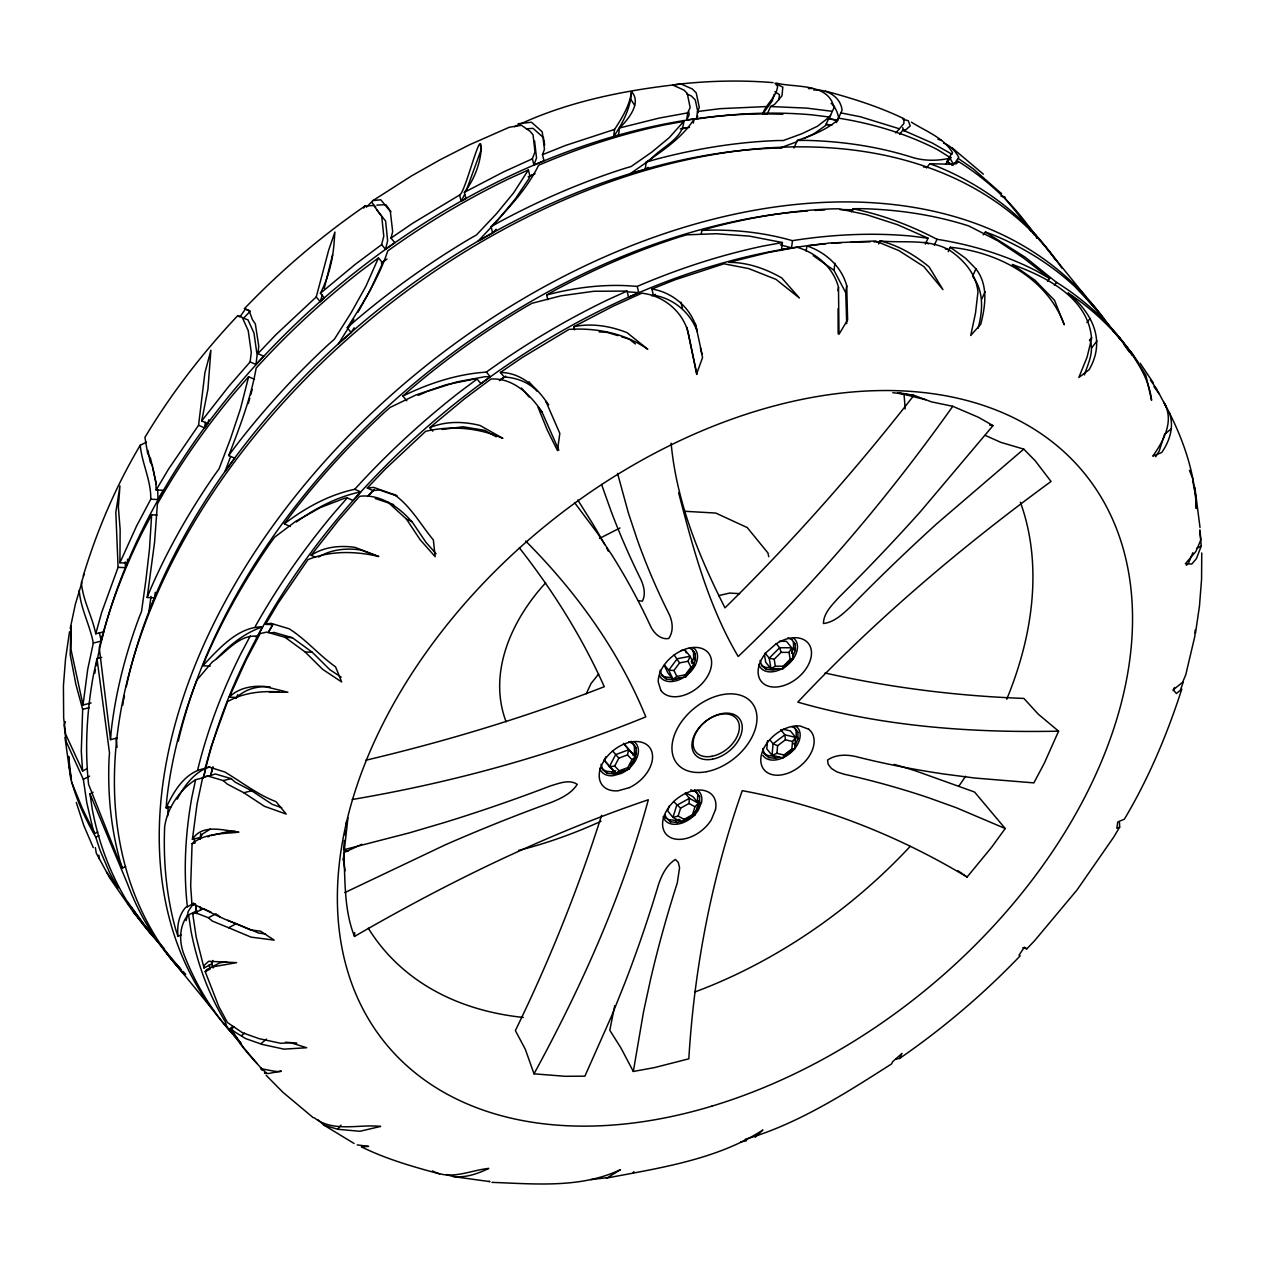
<?xml version="1.0" encoding="UTF-8"?>
<svg xmlns="http://www.w3.org/2000/svg" width="1265" height="1265" viewBox="0 0 1265 1265"><rect width="100%" height="100%" fill="white"/><g stroke="black" fill="none" stroke-linecap="round" stroke-linejoin="round"><path stroke-width="1.5" d="M894.244 764.408A1599.956 1064.498 -39.2 0 1 916.034 771.033L974.54 792.017L1005.232 828.528L991.523 847.36L967.077 877.056C898.055 835.501 821.491 805.299 742.255 790.657C711.91 876.803 694.295 967.646 688.824 1058.821L654.274 1067.644L633.322 1071.471L643.49 1012.032L650.416 980.059A1374.454 914.469 -39.2 0 1 677.281 882.938L679.574 867.664L678.246 862.335L675.415 859.457C666.481 865.07 661.721 875.095 658.448 884.757A1374.454 914.469 -39.2 0 1 625.036 982.526L611.991 1015.083L584.889 1076.167L565.06 1076.294L534.02 1073.827C581.394 986.858 622.538 895.557 648.312 799.765C545.832 834.441 448.031 882.322 354.485 936.448C343.985 909.962 345.298 881.531 343.859 853.701M1201.75 552.963L1201.576 579.164L1199.473 605.982L1195.472 633.306M846.696 323.65L845.763 292.768L846.712 285.7C841.399 266.267 825.492 252.178 806.88 245.9L806.169 251.197M838.157 333.739L838.062 308.707M1169.24 412.469C1174.442 426.432 1169.809 440.758 1161.76 452.475L1152.794 456.159C1163.658 440.789 1174.979 420.344 1163.579 401.985M1089.956 340.238C1094.367 351.876 1087.979 363.956 1084.342 374.93M1123.605 342.894C1107.444 323.793 1089.054 306.51 1067.929 292.99C1091.916 312.518 1106.369 340.364 1089.023 369.823L1078.839 377.492L1087.046 357.252L1091.584 338.704C1088.485 297.765 1046.108 276.75 1012.316 264.464L1035.039 280.277L1054.52 300.327L1064.276 324.82C1047.23 277.889 997.816 251.83 950.252 247.26L948.244 251.656M1195.125 630.191L1194.903 635.995L1185.795 674.656L1182.617 682.262L1173.272 689.82L1176.371 693.52L1180.403 690.216L1183.313 681.803M212.868 960.483L211.998 963.835L203.997 967.978L204.139 965.401L208.693 961.274L236.618 962.665L211.951 966.982L206.495 969.717L205.199 971.631L218.956 1006.893L227.415 1022.515L242.501 1032.746L259.198 1038.692L280.846 1043.325L290.634 1042.692L306.699 1047.736L283.993 1049.144L262.314 1044.431L245.663 1038.612L235.258 1032.177L231.226 1029.204L234.025 1026.895M354.485 936.448L354.722 932.526M127.607 559.225L127.322 563.115L119.922 562.783L120.143 529.703L118.357 506.87L119.954 485.934L115.827 512.278L118.088 567.321L101.674 612.418L95.745 633.797L103.619 631.852L101.247 641.086L93.31 643.063L87.696 669.406L83.016 704.985L91.096 702.976M669.296 805.821L667.714 810.976L672.948 817.411L678.151 816.083L680.602 808.145L688.998 803.481L689.393 798.31L685.203 793.155M83.016 704.985L70.967 649.483L70.935 625.89L70.207 654.701L75.868 684.318L82.668 709.301L81.292 751.536L82.62 770.986L87.285 768.567M117.013 738.033L110.529 739.645L111.193 731.217A563.969 375.231 -39.2 0 1 139.103 617.494L141.522 611.469L145.886 580.303L149.507 548.836L151.642 514.792L157.081 515.045M170.981 806.722L166.126 807.924L166.79 799.512A563.969 375.231 -39.2 0 1 194.684 685.772L197.119 679.764L212.33 661.927C225.897 652.898 239.148 633.923 257.538 636.279L262.535 626.855C237.804 626.602 218.624 649.151 202.78 665.77L210.164 666.102M210.29 829.065L202.558 833.967L200.502 837.351L192.407 839.359C202.21 823.341 223.858 830.488 238.879 832.18C223.067 833.888 205.041 833.018 192.074 843.676L190.683 885.911L192.011 905.36L194.399 904.633C208.472 910.958 221.438 918.675 236.365 923.687L258.835 933.111L265.492 933.965M192.407 839.359L197.103 803.781L202.716 777.437L207.539 775.919L223.272 780.584L227.352 784.142L243.797 792.744L264.385 806.279L286.222 814.091L276.023 801.662C257.601 794.673 241.631 781.991 224.87 772.029L209.025 767.049L205.151 768.171L211.081 746.793L227.479 701.696C242.991 692.714 261.602 690.722 279.217 691.955M344.349 840.434L343.606 849.811L409.338 832.876L444.474 822.503A1374.454 914.469 -39.2 0 0 550.481 785.897C558.845 783.494 569.171 778.971 577.235 784.332C571.385 793.677 560.806 798.468 550.971 802.532A1374.454 914.469 -39.2 0 0 445.154 844.894L344.902 892.552M344.792 834.805L345.076 831.058M343.226 859.821L347.954 817.886M767.523 740.737L766.796 748.848L772.045 755.284L782.814 757.846L794.626 748.896L795.653 737.384L790.419 730.933L783.241 729.225M769.926 739.914L773.073 743.773L772.045 755.284L776.931 753.323L777.611 745.718L785.407 739.804L792.523 741.496L795.653 737.384L784.885 734.823L780.695 729.668M782.814 757.846L784.047 754.999L791.843 749.101L792.523 741.496M1022.863 947.754L1026.864 948.813L1034.707 940.575L1077.021 889.959L1113.753 837.051L1119.667 827.104L1119.493 822.582M254.486 379.342L248.62 376.749L240.429 408.959L230.436 438.908L219.035 468.904L214.844 474.644A563.969 375.231 -39.2 0 0 150.772 588.605L147.183 597.475L154.567 597.823L155.295 592.32M208.82 419.79L207.697 423.554L201.72 420.913L228.839 386.299L250.122 361.932L251.292 352.461L248.193 330.513L242.168 317.294L237.725 315.665C202.653 352.824 171.202 393.541 144.922 437.374L147.689 453.613L150.551 458.468L155.943 482.186L156.148 489.982L163.327 490.314L158.046 499.549L150.788 499.216L136.652 525.876L119.922 562.783M250.122 361.932L255.989 364.526L257.095 355.038L253.996 333.09L247.987 319.871L243.528 318.242L250.249 311.19M778.924 99.856L779.446 94.701L774.892 91.633M764.55 655.223L765.689 662.228L770.938 668.663L783.019 668.711L783.32 666.228L790.166 659.318L793.392 658.274L791.7 647.775L786.451 641.323L779.319 641.308M255.989 364.526L263.689 356.208L257.886 353.631L258.787 346.294L255.356 324.014L252.352 319.46L249.031 310.447L244.445 308.613C280.972 270.473 321.452 236.081 364.905 206.084L373.744 205.468L381.745 216.457L383.785 236.223L381.619 244.635L355.275 264.322L320.409 293.259L324.378 297.955L320.203 301.655L316.25 296.959L328.694 250.075L334.925 232.064L333.834 245.884C332.205 262.25 327.967 278.6 320.409 293.259M147.183 597.475L154.567 542.274L157.382 503.976A563.969 375.231 -39.2 0 1 234.357 393.067L248.62 376.749M613.604 136.683L614.584 129.425C622 117.898 629.749 105.58 631.472 91.728C642.098 102.623 628.088 119.748 619.486 127.986L618.506 135.26L613.604 136.683C622.728 123.243 630.571 108.252 631.472 91.728M648.929 160.608L630.112 173.811L645.213 169.399L646.194 162.126C663.666 150.029 682.183 137.537 693.853 119.542L695.339 119.258A563.969 375.231 -39.2 0 1 812.399 114.894L829.397 117.044L825.444 125.615L814.012 133.726L803.828 138.628M650.495 159.517L650.795 159.327C660.978 147.278 682.847 139.324 683.78 121.377L664.678 124.855A563.969 375.231 -39.2 0 0 540.092 164.608L538.574 165.288C527.189 188.627 508.925 207.982 491.089 226.688L492.654 232.981L477.98 241.283L497.951 220.031L515.219 199.016L529.086 178.397L529.924 176.088L528.391 169.921L509.068 178.681A563.969 375.231 -39.2 0 0 389.13 249.917L387.754 250.944C378.599 278.49 362.834 303.426 347.243 327.809L351.211 332.505L338.387 343.874L349.725 325.848M697.758 115.906L696.541 118.578L686.705 120.017L687.654 112.885L690.137 107.636L687.274 93.452L683.954 90.084L672.901 85.103M693.378 123.1L693.853 119.542M696.541 118.578L697.489 111.526L699.324 107.493L696.224 92.898L692.414 89.024L681.187 84.059C624.404 90.195 565.929 101.833 514.602 126.706M701.3 234.041L701.79 230.42L711.373 227.621A563.969 375.231 -39.2 0 1 832.892 208.852L838.916 208.82L866.841 214.765L897.581 224.743L928.036 238.199L925.348 244.113M547.872 299.694L546.686 294.982L555.999 289.717A563.969 375.231 -39.2 0 1 680.191 236.729L686.689 234.831L716.338 233.725L749.418 236.128L782.418 242.532L781.454 249.664L791.526 247.829L792.491 240.698L793.977 240.413A563.969 375.231 -39.2 0 1 911.037 236.049L928.036 238.199M845.763 292.768L833.983 270.315L834.932 263.262M838.015 290.76L838.489 287.234C833.161 267.279 816.368 252.858 797.061 247.26L768.567 252.462L728.877 262.361C747.583 262.329 765.752 268.702 781.802 278L799.417 298.018L775.998 279.375L748.643 268.575L723.975 263.8L675.162 279.739L651.886 289.037L653.404 295.156C673.296 298.255 690.532 312.55 697.268 331.572M151.025 596.463L148.922 611.817L154.567 597.823M69.528 631.694L65.527 659.018L63.424 685.836L63.661 717.998L65.622 734.174L82.62 770.986M345.914 825.381L346.468 821.586M156.148 489.982L168.751 468.777L198.573 425.246L204.898 372.843L210.907 350.231L207.934 389.193L201.72 420.913M198.573 425.246L204.535 427.886L205.389 422.304M954.205 164.102L958.759 157.287C955.534 151.215 950.221 145.285 943.548 143.135M978.13 328.236C982.779 310.747 984.186 291.456 972.595 276.181L975.932 268.86L965.622 258.313L950.252 247.26M70.207 628.484L75.426 603.974L81.956 582.216M101.738 657.341L96.978 658.527L93.215 676.174A563.969 375.231 -39.2 0 0 88.582 784.379L117.993 858.445L122.405 868.138L125.599 866.478M166.126 807.924C173.669 791.084 185.686 771.286 205.547 768.408L203.554 777.722L195.616 779.683L191.853 797.33A563.969 375.231 -39.2 0 0 187.22 905.534L187.41 906.752L185.828 907.195C178.713 915.085 176.863 926.17 178.001 936.432L181.195 934.772M197.593 770.369L197.893 768.994A563.969 375.231 -39.2 0 1 240.809 653.815L250.28 635.947M202.716 777.437L210.654 775.461L212.583 767.76M614.727 1005.675L609.793 1030.263L620.973 1048.037L633.322 1071.471M186.145 920.604L188.295 911.306L193.672 903.115M332.616 254.739L324.251 288.293M357.9 312.344L369.839 290.918L381.666 265.286L382.33 262.519L378.441 257.918L365.901 286.269L351.211 312.629L334.419 339.178L328.9 344.064A563.969 375.231 -39.2 0 0 234.911 447.114L228.744 455.558L234.721 458.215L224.996 471.56L230.578 456.76M381.619 244.635L385.509 249.252L387.643 240.793L385.604 221.027L376.701 209.816M605.919 756.786L604.132 760.218L609.382 766.653L614.695 766.084L618.822 758.146L627.456 754.92L628.705 749.766L623.471 743.33M633.939 1171.596L633.006 1173.24M385.509 249.252L394.854 242.659L390.996 238.089L392.672 231.606L390.316 211.445L380.828 199.791L373.001 200.55L366.344 207.207M1034.644 235.258L1028.508 226.087A563.969 375.231 -39.2 0 0 959.028 161.904L958 161.319L957.668 162.521L950.901 164.244L929.822 163.738L926.502 167.96M248.288 403.503L249.758 398.238M250.739 394.727L252.209 389.462M774.164 94.385L772.14 101.074L762.605 114.103L767.175 114.071L770.606 106.545L774.591 104.41L781.976 95.84L782.814 87.127L774.986 83.3L777.643 86.305C776.331 97.452 765.989 103.936 762.605 114.103M679.858 819.799L681.946 822.377L694.675 815.308L698.391 803.275L689.393 798.31L676.68 805.378L672.948 817.411L681.946 822.377L684.096 819.356L692.493 814.692L694.944 806.754L698.391 803.275L693.157 796.824L685.646 792.696M83.205 575.955C97.041 530.367 115.811 486.219 140.225 445.264L146.455 442.149M320.203 301.655L322.417 294.903M601.602 815.324C578.2 889.058 549.263 961.052 515.377 1030.58L525.323 1049.302L534.02 1073.827M797.377 140.431C811.545 135.624 825.745 130.137 837.335 120.381L838.379 118.167L839.691 118.341A563.969 375.231 -39.2 0 1 937.776 149.776L950.806 157.967C938.662 160.955 925.174 161.129 913.219 157.666A563.969 375.231 -39.2 0 0 806.279 140.383L797.377 140.431L793.946 147.958M947.659 159.817L952.482 152.527C943.532 137.505 925.474 131.165 911.401 122.152M84.17 574.263L81.387 582.501C82.81 600.353 92.234 616.261 95.745 633.797M1181.795 689.046C1167.247 734.269 1148.715 778.355 1124.348 819.214L1117.801 821.934L1116.805 828.306L1119.667 827.104M528.391 169.921L513.669 192.786L496.402 213.801L476.399 234.99L470.09 238.563A563.969 375.231 -39.2 0 0 355.386 320.583L347.243 327.809M518.018 123.78L531.506 122.231L542.226 131.813L544.472 149.317L542.479 154.662L544.013 160.782L533.925 164.988L532.375 158.821L535 151.863L533.039 134.77L530.003 131.26L521.496 125.33L509.352 127.243L469.679 144.7L440.41 159.596L411.552 175.898L373.001 200.55M533.925 164.988L536.534 157.983L534.573 140.889M466.058 191.142L481.38 149.159L480.226 144.526M228.744 455.558C239.733 427.096 250.897 398.254 256.147 368.131L257.269 366.85A563.969 375.231 -39.2 0 1 360.778 271.105L378.441 257.918M65.432 721.698L64.151 725.13L66.128 741.464L83.332 779.382L86.811 802.816L92.487 827.12L94.606 833.603L97.8 831.943M118.088 567.321L125.472 567.669L127.322 563.115M202.78 665.77L206.353 656.883A563.969 375.231 -39.2 0 1 270.441 542.922L274.616 537.198L295.472 521.496L320.598 507.439L344.697 498.236L347.258 497.904L353.125 500.497L360.652 491.879L354.785 489.286C329.011 494.742 305.165 507.882 284.34 523.852L290.317 526.509M270.093 686.879C258.218 685.757 245.315 688.935 236.713 697.489L229.313 697.157L246.042 660.251L260.179 633.591L266.804 632.073L285.147 637.354L292.326 637.687L312.297 652.281L329.833 669.675L341.155 677.17M825.065 672.996C890.339 687.686 957.036 695.971 1023.875 698.422L1038.312 714.219L1058.599 731.17L1044.273 763.269L1033.869 782.893L974.888 778.038L944.18 774.053A1374.454 914.469 -39.2 0 1 854.982 756.375C845.826 754.414 835.501 754.509 827.563 760.075L828.211 764.376L831.437 768.472L836.845 771.856L843.834 774.148A1374.454 914.469 -39.2 0 1 929.19 797.962L956.277 807.718L1005.232 828.528M664.188 665.295L667.825 672.822L673.075 679.258L676.838 676.427L685.33 674.798L690.927 667.208L688.049 661.263L690.073 656.282L684.824 649.846L681.155 650.542M633.132 755.569L634.556 752.153L634.366 745.891L631.188 741.29M628.721 741.828L632.927 743.441L636.105 748.026L636.295 754.288L633.465 761.135L630.239 764.866M691.528 663.066L693.663 657.942L693.473 651.681L691.354 648.613M689.219 648.154L692.034 649.23L695.212 653.831L695.402 660.077L692.572 666.924L687.195 673.154M697.347 802.231L697.79 794.42L695.671 791.352M694.611 789.819L699.545 796.571L699.735 802.832L696.904 809.663L693.679 813.411M791.495 653.372L793.614 648.249L793.424 641.988L795.179 644.138L795.369 650.384L792.538 657.231M794.879 739.883L796.286 736.467L796.096 730.205L793.977 727.138M791.779 726.648L794.673 727.755L797.851 732.356L798.041 738.618L795.211 745.449L793.455 743.298M1173.177 690.627L1174.458 687.528M1192.863 552.694L1188.641 562.656L1186.364 565.36M831.137 103.287L833.904 105.817L836.94 111.684L838.742 117.566L837.509 120.207L828.891 118.704L833.983 107.857C829.097 82.352 794.547 88.028 776.125 83.031M836.355 122.594L838.379 118.167M837.509 120.207L842.079 110.245C840.624 96.472 826.472 88.93 813.727 90.052M851.598 211.729L852.958 208.725L861.876 208.662A563.969 375.231 -39.2 0 1 968.816 225.961L997.753 240.809L1023.828 258.234L1049.65 278.49L1047.467 281.257M878.622 243.924L879.997 240.919C903.036 243.386 929.807 238.152 950.331 250.755C964.42 260.622 976.201 274.236 977.956 292.025L975.521 312.993L970.729 335.494L980.786 324.156C985.467 305.703 988.471 285.115 975.932 268.86M934.313 245.236L937.017 239.322L938.33 239.496A563.969 375.231 -39.2 0 1 1036.415 270.931L1049.65 278.49M981.782 299.046L985.119 291.725M683.78 121.377L669.248 137.648L651.775 152.132L631.093 166.537L624.594 168.435A563.969 375.231 -39.2 0 0 500.402 221.422L491.089 226.688M686.705 120.017L689.188 114.688L688.682 111.636M586.248 693.773L591.024 683.559L598.645 674.008M895.905 1059.074L899.668 1058.394L902.04 1053.35L892.568 1061.778L891.572 1063.928C845.526 1093.324 797.946 1123.968 745.18 1139.322M829.397 117.044L817.411 126.263L802.136 133.631L783.32 140.526L777.295 140.557A563.969 375.231 -39.2 0 0 655.776 159.327L646.194 162.126M828.891 118.704L830.646 115.178M459.59 195.016C465.631 192.912 483.088 117.851 480.842 153.049C478.961 167.249 473.157 181.022 464.366 192.327L465.931 198.621L461.156 201.309L459.59 195.016L412.738 223.225L390.996 238.089M461.156 201.309L464.587 194.494M610.963 767.365L616.213 773.801L629.29 768.93L635.536 756.913L628.705 749.766L615.628 754.636L609.382 766.653L616.213 773.801L619.218 770.796L627.835 767.57L631.962 759.648L635.536 756.913L624.388 744.294M177.179 799.18C183.662 786.877 192.707 774.37 205.547 768.408M151.642 514.792L142.17 532.644A563.969 375.231 -39.2 0 0 99.255 647.838L110.529 739.645M255.277 626.523L256.02 625.131A563.969 375.231 -39.2 0 1 332.995 514.222L347.258 497.904M790.166 659.318L789.044 652.392L791.7 647.775L779.62 647.727L769.231 658.164L770.938 668.663L775.334 666.181L783.32 666.228M363.735 208.077L364.905 206.084M269.097 630.808L272.734 624.689L265.539 624.357L278.158 603.152L307.964 559.62C330.434 550.528 355.56 551.002 378.852 556.521L355.165 547.413C340.238 545.168 323.966 546.796 311.127 555.272L315.602 557.264M1155.704 456.744L1159.23 450.941L1164.591 434.322L1171.516 428.598M351.211 332.505L354.137 327.809M351.781 322.575L353.852 319.302M249.774 311.032L245.41 309.103L239.907 316.882L237.725 315.665M1058.599 731.17C971.077 732.973 882.132 726.521 797.804 702.122C874.574 620.451 960.625 547.619 1051.041 481.459L1035.102 460.634L1023.765 449.122L936.606 523.884A1374.454 914.469 -39.2 0 0 850.444 606.915C842.711 614.015 834.331 622.254 823.42 623.534C823.594 613.051 832.022 605.129 838.489 597.776A1374.454 914.469 -39.2 0 0 920.509 511.566L993.025 425.609L978.493 417.324L952.798 406.302C889.058 495.912 817.87 580.667 738.191 656.503C708.463 606.251 693.204 548.947 678.657 492.828M204.535 427.886L207.697 423.554M284.34 523.852L290.507 515.393A563.969 375.231 -39.2 0 1 384.497 412.358L390.015 407.472L415.948 394.98L446.086 384.75L474.169 379.073L477.079 379.073L480.969 383.674L490.282 376.717L486.393 372.1C457.329 374.013 428.93 383.263 402.839 396.087L406.808 400.784M311.127 555.272L338.245 520.674L359.529 496.307C380.496 493.65 400.293 507.66 413.007 523.141L425.941 542.305L436.077 553.77M664.52 665.09L668.711 670.229L673.96 670.466L679.574 662.892L688.049 661.263M685.93 676.791L694.438 665.295L690.073 656.282L677.218 658.749L668.711 670.229L673.075 679.258L685.93 676.791L685.33 674.798M895.81 132.952L903.843 123.606L904.048 118.752C878.969 106.687 852.294 98.259 825.46 91.112M899.589 134.327L902.91 130.105L905.914 129.71L910.231 125.931L908.286 120.713L902.91 119.242M945.572 164.26L951.011 157.334M955.818 164.086L958 161.319M983.205 234.847L985.419 232.017L992.788 234.705A563.969 375.231 -39.2 0 1 1074.697 286.38L1096.249 309.308M318.068 1119.936L324.014 1125.186L337.739 1129.281L340.981 1125.17M1054.457 285.242L1056.639 282.474L1057.667 283.06A563.969 375.231 -39.2 0 1 1127.147 347.243L1132.27 354.88M1086.904 322.543L1090.145 318.432M1089.465 340.348L1091.616 337.597M1091.648 347.828L1097.04 340.965M545.737 582.754C512.088 619.218 487.405 672.553 506.111 721.809M789.313 660.978L784.379 665.295M791.985 749.196L784.253 755.332M354.785 489.286L355.892 488.005A563.969 375.231 -39.2 0 1 459.416 392.261L477.079 379.073M492.654 232.981L496.149 229.218M216.41 658.844C229.344 645.356 244.651 632.816 262.535 626.855M257.886 353.631L275.928 334.672L316.25 296.959M396.419 495.753L379.453 489.95L373.08 490.583L367.277 488.005L385.335 469.046L425.641 431.318C451.289 425.309 478.723 427.744 502.869 438.354L480.068 425.499C463.638 421.308 445.659 421.008 429.815 427.633L432.788 431.159M367.878 496.054L373.08 490.583M775.334 666.181L774.212 659.255L781.074 652.361L789.044 652.392M783.019 668.711L793.392 658.274M606.473 1178.094C659.682 1167.975 716.733 1159.673 762.89 1130.009L755.221 1137.235M229.313 697.157C238.342 687.954 252.194 685.456 264.591 686.484L287.898 692.224L269.398 692.224M402.839 396.087L410.983 388.877A563.969 375.231 -39.2 0 1 525.687 306.842L531.996 303.284L560.964 295.82L593.854 291.266L627.013 291.077L628.563 297.243L638.762 292.626L637.212 286.443C606.915 283.518 576.065 287.155 546.686 294.982M429.815 427.633L464.666 398.696L491.01 379.01C513.163 377.682 530.446 394.664 541.926 411.868L558.83 450.15M231.558 1032.857L229.756 1028.698L232.807 1026.468M241.773 1035.418L244.54 1033.126M260.954 1043.688L266.488 1039.103M382.33 262.519L386.995 259.04M486.393 372.1L487.768 371.072A563.969 375.231 -39.2 0 1 607.706 299.837L627.013 291.077M296.405 521.971C315.602 508.103 337.391 496.718 360.652 491.879M645.213 169.399L648.028 167.391M537.182 391.375C529.339 382.394 516.041 377.571 504.261 377.033L500.402 372.463L522.129 357.6L568.981 329.39C596.447 327.619 625.005 333.296 647.775 349.267L627.076 332.663C610.283 326.006 591.609 322.939 573.757 326.702L574.547 329.849M499.549 380.243L504.261 377.033M899.668 1058.394C943.121 1028.398 983.601 994.005 1020.143 955.866L1019.021 955.202L1024.35 947.2L1026.864 948.813M623.914 770.1L613.746 774.006L607.247 773.263L602.741 769.832L601.017 764.281M688.745 817.728L684.555 820.463L677.186 822.55L670.687 821.807L664.425 816.21L670.687 821.807M318.495 557.074C331.13 549.374 346.642 547.824 361.078 550.054L375.405 555.446M464.366 192.327L503.549 171.913L532.375 158.821M573.757 326.702L612.94 306.288L641.782 293.195C664.093 295.472 684.239 312.771 688.729 334.988L696.952 374.503M690.927 667.208L694.438 665.295L691.291 661.437M83.332 779.382L89.609 776.125M151.231 934.202L126.421 900.221A563.969 375.231 -39.2 0 1 92.329 809.6L89.989 793.882L93.136 792.254M106.56 872.028L118.025 888.141L109.565 872.518L100.077 850.38L95.792 837.272L99.002 835.612M187.41 906.752L193.687 903.495M192.011 905.36L195.126 903.748M234.088 1035.94L237.219 1038.692L232.112 1033.521A563.969 375.231 -39.2 0 1 183.267 952.545C179.14 940.464 179.424 925.648 187.773 915.322L196.486 910.974L195.506 904.348M203.997 967.978L196.202 937.191L192.723 913.757L203.396 908.76L210.986 912.097M192.723 913.757L195.616 912.792L208.33 917.742L216.109 913.71M208.33 917.742L212.362 921.094L228.585 927.719L236.365 923.687M205.199 971.631L209.99 969.148M1196.579 548.457L1201.244 546.037L1199.868 531.427M599.563 538.4L620.024 527.979M344.286 852.452L361.774 844.293M529.924 176.088L535.016 173.779M637.212 286.443L638.73 285.764A563.969 375.231 -39.2 0 1 763.317 246.011L782.418 242.532M207.871 836.892L209.231 836.292M418.162 395.392L426.321 391.913M210.86 835.627L227.526 831.706L235.211 831.184M542.479 154.662L565.771 145.364L614.584 129.425M779.888 148.052L796.776 141.791M427.95 391.217L456.602 381.983L485.001 376.685L490.282 376.717M195.616 779.683C179.598 789.961 167.233 807.94 164.656 826.915A563.969 375.231 -39.2 0 0 175.661 929.285L178.001 936.432M202.084 778.181L203.554 777.722M210.654 775.461L215.398 773.974L231.131 778.623L235.227 782.197L251.656 790.783L272.244 804.334L281.668 807.702M195.632 911.243L196.486 910.974M619.486 127.986L659.16 118.088L687.654 112.885M660.124 670.071L661.848 675.621L666.355 679.052L672.853 679.795L680.222 677.708M778.339 668.553L772.82 670.118L766.321 669.375L761.815 665.928L760.091 660.377M601.001 767.681L605.508 771.128L612.007 771.871L615.802 770.796M762.763 748.595L764.487 754.146L768.994 757.593L775.492 758.336L779.177 757.292M668.932 819.657L675.431 820.4L679.115 819.356M82.668 709.301L89.151 707.704M205.151 768.171L209.864 767.001M223.272 780.584L231.131 778.623M243.797 792.744L251.656 790.783M192.074 843.676L195.316 842.87M365.617 760.281C446.672 741.132 526.667 716.955 604.275 686.705C582.058 637.101 552.868 590.534 519.314 547.792M255.467 636.769L257.538 636.279M718.583 595.673L729.557 593.064L739.551 593.649M270.947 633.085L273.983 632.405L292.326 637.687M265.539 624.357L270.789 623.266L289.242 628.832C306.241 639.663 319.175 655.302 335.573 666.861L341.692 681.962L322.638 669.343L305.102 651.949L285.147 637.354M740.768 1141.884L746.556 1140.698M1000.425 193.15L1001.659 193.782L973.291 168.877L958.522 158.615M682.815 128.508L689.536 127.275M352.239 799.512C452.57 782.482 551.572 755.379 645.798 716.86C618.885 650.811 575.97 591.435 525.702 541.072M226.641 961.716L219.873 962.871L214.497 965.559L213.2 967.488L211.998 963.835M442.228 429.452L463.037 426.779L484.701 430.353L496.291 436.82M526.414 128.84L533.039 128.334L543.76 137.932M697.489 111.526L720.038 108.679L766.037 106.576M806.88 245.9L829.445 243.054L875.443 240.951L898.862 250.581L923.798 266.551L942.931 289.59L929.079 266.852C914.706 255.008 898.245 245.252 879.997 240.919M675.858 84.486C708.115 80.786 740.689 79.932 773.042 82.636M367.277 488.005L373.649 487.373L396.957 495.659M376.859 205.12L385.872 204.661L390.948 211.745M791.843 749.101L794.626 748.896M296.801 1043.056L285.495 1042.234M446.418 1174.521C460.365 1179.96 476.02 1174.616 488.78 1168.417C470.106 1170.283 450.672 1180.688 432.409 1170.9M701.79 230.42C732.277 229.044 763.143 232.27 792.491 240.698M808.414 88.582L812.241 88.487M770.606 106.545L806.88 108.126L832.259 111.32M627.487 291.804L638.762 292.626M599.12 331.889L607.074 332.379L617.858 335.636M500.402 372.463C520.563 372.543 536.566 386.964 547.207 402.997M923.466 166.948L927.277 167.107M357.204 1144.904L368.605 1146.39L361.458 1146.865C386.236 1159.12 412.943 1166.71 439.54 1173.888M630.508 98.86L634.651 105.343M305.102 651.949L312.297 652.281M684.491 511.266L715.8 513.068L747.251 527.584L767.918 552.947L768.788 556.695M491.959 1182.364C534.81 1183.898 580.856 1188.515 620.482 1169.651L607.69 1177.604L590.866 1179.644M761.562 664.931L764.566 667.224L771.065 667.967M661.611 674.625L664.599 676.917L671.098 677.661L672.853 679.795M762.732 751.995L767.238 755.442L773.737 756.185L775.492 758.336M826.029 124.429L831.421 125.109M892.79 392.688L913.456 395.297L899.937 392.909M638.43 600.685L642.335 601.175C646.067 594.281 643.838 586.043 640.802 579.323A1599.956 1064.498 -39.2 0 1 611.185 511.471L601.571 484.463M902.625 127.67L904.096 131.18M989.673 425.119L993.025 425.609M651.886 289.037C673.075 292.341 691.67 308.581 696.873 329.58M780.347 244.888L791.526 247.829M840.846 112.885L860.469 116.791L899.146 128.714M897.865 392.751L925.569 399.708M452.759 1176.513L489.95 1181.621L488.875 1181.368M952.798 406.302L931.499 401.875L913.931 395.312C855.599 470.106 792.633 541.388 724.987 607.848C698.802 556.236 676.411 501.335 671.13 443.161M852.958 208.725C882.258 214.765 910.579 225.376 937.017 239.322M774.212 659.255L769.231 658.164L765.04 653.025M776.931 753.323L784.047 754.999M692.493 814.692L694.675 815.308M1023.765 449.122L1000.947 442.402L985.245 435.397M621.447 336.727L629.322 339.21L635.394 343.954M265.571 1073.068L264.432 1073.21L268.686 1073.511L281.32 1070.949C280.103 1074.048 253.696 1065.683 262.962 1070.427L243.433 1047.452L231.226 1029.204M375.246 498.521L393.684 504.672M937.934 139.261L941.476 140.415M902.91 130.105L932.258 143.008L952.007 154.283M929.822 163.738L937.191 166.427A563.969 375.231 -39.2 0 1 1019.1 218.086L1030.453 228.491L1040.684 241.441M787.779 637.924L792.001 639.537M690.737 789.834L696.367 791.969M337.739 1129.281L359.94 1131.29L380.654 1126.403C358.659 1123.984 333.359 1132.728 314.242 1117.77M777.611 745.718L773.073 743.773L784.885 734.823L785.407 739.804M387.881 502.094L406.492 519.14L412.311 521.718M1000.979 196.122L1005.201 197.466L1003.477 196.344L1027.069 225.391M925.015 242.295L928.478 243.845M686.689 93.8L691.449 96.077L695.276 99.951L698.059 112.791M244.445 308.613L245.41 309.103M1036.699 238.31L1035.624 234.816M985.419 232.017L1025.314 257.301L1056.639 282.474M688.998 803.481L694.944 806.754M678.151 816.083L684.096 819.356M946.568 161.193L953.13 165.478M354.089 1143.465L324.014 1125.186M813.237 255.641L833.983 270.315M957.985 870.747L967.077 877.056M680.602 808.145L673.533 801.52M227.653 920.256L250.565 929.917L260.543 931.167L274.173 940.116L251.071 937.144L228.585 927.719M217.438 914.816L220.126 917.046M313.277 1117.722L282.696 1092.09L266.109 1075.266M952.213 147.894L983.332 174.159M1033.616 232.381L1030.595 229.756L1035.687 234.911A563.969 375.231 -39.2 0 1 1055.152 259.578M241.172 1043.245L227.099 1027.386L225.059 1021.377A563.969 375.231 -39.2 0 1 190.968 930.755L188.627 915.054M627.835 767.57L629.29 768.93M1117.501 335.415L1112.868 330.718L1120.252 338.799M148.938 931.356L152.401 934.867M394.048 494.378C410.919 506.427 420.454 524.327 433.373 539.965L435.16 556.695L420.138 539.728L406.492 519.14M627.456 754.92L631.962 759.648M614.695 766.084L619.218 770.796M604.132 760.218L608.18 764.44M171.297 958.807L180.468 968.69M183.093 971.504L185.718 974.335M152.322 934.693L146.028 927.783M618.822 758.146L612.481 750.778M152.369 934.471L142.518 923.466M529.039 396.941L521.433 388.039M548.741 404.768L545.847 401.337L559.826 433.389L557.454 450.546L547.334 430.147L538.068 407.298L541.926 411.868M529.023 381.809L532.865 386.394M371.863 202.527L375.721 207.096M1041.206 241.694L1086.034 296.769M793.614 648.249L795.369 650.384M776.473 643.853L779.62 647.727L781.074 652.361M764.566 667.224L766.321 669.375M796.096 730.205L797.851 732.356M796.286 736.467L798.041 738.618M693.473 651.681L695.212 653.831M693.663 657.942L695.402 660.077M767.238 755.442L768.994 757.593M674.071 654.891L679.574 662.892M664.599 676.917L666.355 679.052M697.79 794.42L699.545 796.571M697.98 800.682L699.735 802.832M634.366 745.891L636.105 748.026M634.556 752.153L636.295 754.288M675.431 820.4L677.186 822.55M612.007 771.871L613.746 774.006M605.508 771.128L607.247 773.263M167.138 953.747L211.982 1008.806M574.516 502.537L597.396 533.118L612.086 555.351A1374.454 914.469 -39.2 0 1 650.605 626.302C653.894 633.117 660.488 639.9 668.711 638.525C673.786 631.346 672.711 621.779 669.138 614.189A1374.454 914.469 -39.2 0 1 637.038 539.048L628.357 512.894L617.557 473.363M147.183 929.222L131.37 907.622L139.561 919.861A563.969 375.231 -39.2 0 0 157.097 941.034M1119.905 338.34L1132.27 355.323M1150.359 380.148L1156.099 388.039L1166.377 407.124M1120.822 340.19L1116.046 333.596M1124.095 344.681L1129.566 352.192M1153.917 386.631L1159.452 394.221M791.305 638.92L795.179 644.138M132.825 910.942L135.323 914.642M1130.704 351.623L1145.837 375.136L1151.577 400.278C1149.347 380.275 1138.342 362.897 1126.846 346.895M577.789 500.007L592.621 523.599A1599.956 1064.498 -39.2 0 1 604.781 544.662M1140.16 363.213L1153.301 382.852M1138.5 362.802L1132.396 353.678L1086.192 298.034L1091.284 303.205A563.969 375.231 -39.2 0 1 1109.626 326.259M1029.109 228.427L1031.133 231.479M230.009 1028.777L238.199 1041.016A563.969 375.231 -39.2 0 0 257.08 1063.628M133.505 910.847L139.182 919.37M127.765 903.068L129.789 906.214M152.638 466.105L150.155 461.883L147.958 450.435M950.679 159.422L953.367 164.15M1164.638 403.788C1182.095 435.872 1195.188 471.829 1196.279 508.546L1195.662 495.659L1192.61 480.32M95.792 837.272C85.909 819.688 76.896 801.251 71.725 781.754M684.824 649.846L686.278 652.851M673.96 670.466L676.838 676.427M94.606 833.603L82.241 808.209L71.425 781.659L68.674 756.391L68.911 764.44M79.205 590.344C80.612 608.623 89.926 625.052 93.31 643.063M89.989 793.882L127.67 884.251A563.969 375.231 -39.2 0 0 176.515 965.242L181.622 970.413L134.043 913.077L109.928 878.226L96.267 853.132L95.349 847.582M93.278 847.613L83.838 825.602L76.295 802.469M1189.432 470.264L1193.006 479.403M122.405 868.138L120.064 860.991A563.969 375.231 -39.2 0 1 109.059 758.636L109.502 752.928L96.978 658.527M659.713 672.205L660.109 673.47M659.713 675.32L660.203 676.87A22.248 14.8 -39.2 0 0 688.16 674.166A22.248 14.8 -39.2 0 0 693.489 647.759M665.026 814.66L666.181 818.36M156.085 484.084L152.939 467.892M680.934 302.177L682.452 308.296M101.247 641.086L99.366 632.595M700.43 347.843L702.565 357.568L696.604 373.887L686.911 327.398M701.964 353.963L695.355 323.461M69.116 765.973L71.441 779.999M98.812 855.172L99.429 858.982M1194.856 487.294L1200.011 527.473M200.17 906.942L200.582 909.677M70.65 778.307L64.989 737.527M343.368 859.141L345.029 870.842M115.969 738.017L117.123 747.236M543.982 139.767L544.646 145.285M1201.244 546.037L1196.421 558.624L1191.851 564.016L1185.337 563.779L1195.931 551.398L1200.849 539.87L1199.9 529.766M846.712 285.7L847.613 319.934L839.011 334.245L838.489 287.234M158.046 499.549L157.651 489.523M150.788 499.216C151.152 480.479 141.917 463.338 140.225 445.264M125.251 561.913L125.472 567.669M1020.381 502.268A393.051 261.507 -39.2 0 1 1006.734 699.245M965.559 776.251A393.051 261.507 -39.2 0 1 958.965 785.992M910.215 846.348A393.051 261.507 -39.2 0 1 695.165 991.855M523.267 1017.44A393.051 261.507 -39.2 0 1 368.305 928.21M903.985 394.49A393.051 261.507 -39.2 0 1 905.092 408.974M600.97 821.301A393.051 261.507 -39.2 0 1 518.65 850.412M348.081 851.234A393.051 261.507 -39.2 0 1 344.633 850.159M634.382 741.97A22.248 14.8 -39.2 0 1 621.368 773.389L613.225 775.698A22.248 14.8 -39.2 0 1 599.721 768.25M793.455 638.066A22.248 14.8 -39.2 0 1 786.308 665.943A22.248 14.8 -39.2 0 1 758.794 664.346M796.128 726.3A22.248 14.8 -39.2 0 1 790.799 752.691A22.248 14.8 -39.2 0 1 762.827 755.395M606.583 547.951A1599.956 1064.498 -39.2 0 1 608.386 551.255M697.821 790.514A22.248 14.8 -39.2 0 1 701.537 802.484L698.407 810.027A22.248 14.8 -39.2 0 1 678.657 823.942A22.248 14.8 -39.2 0 1 663.16 816.779M184.69 974.92A563.969 375.231 -39.2 0 1 377.966 313.246A563.969 375.231 -39.2 0 1 1061.794 267.99M122.705 705.269A554.702 369.064 -39.2 0 1 123.353 701.585M123.701 699.735A554.702 369.064 -39.2 0 1 124.397 696.035M126.279 686.769A554.702 369.064 -39.2 0 1 782.149 147.894M94.812 673.233A554.702 369.064 -39.2 0 1 95.444 669.549M96.108 665.864A554.702 369.064 -39.2 0 1 782.877 114.309M829.982 119.037A554.702 369.064 -39.2 0 1 837.462 120.317M947.343 161.888A554.702 369.064 -39.2 0 1 952.355 165.114M381.397 263.183A554.702 369.064 -39.2 0 1 384.513 260.89M528.217 176.831A554.702 369.064 -39.2 0 1 533.609 174.428M680.364 128.919A554.702 369.064 -39.2 0 1 687.891 127.623M826.013 124.397A554.702 369.064 -39.2 0 1 831.722 125.219M163.928 948.118A563.969 375.231 -39.2 0 1 159.801 943.896M167.66 815.972A554.702 369.064 -39.2 0 1 168.245 806.39M178.302 741.164A554.702 369.064 -39.2 0 1 807.402 210.939M815.166 210.417A554.702 369.064 -39.2 0 1 824.827 209.958M840.118 209.642A554.702 369.064 -39.2 0 1 853.337 209.784M210.211 968.452A554.702 369.064 -39.2 0 1 209.01 964.958M196.818 913.615A554.702 369.064 -39.2 0 1 195.806 905.93M194.193 842.427A554.702 369.064 -39.2 0 1 194.462 838.584M203.665 777.09A554.702 369.064 -39.2 0 1 825.792 243.766M831.658 243.275A554.702 369.064 -39.2 0 1 841.383 242.627M851.045 242.168A554.702 369.064 -39.2 0 1 870.13 241.852M873.909 241.884A554.702 369.064 -39.2 0 1 879.555 241.979M945.335 248.952A554.702 369.064 -39.2 0 1 949.035 249.695M266.804 1073.416A563.969 375.231 -39.2 0 1 261.175 1067.881M234.958 1035.687A563.969 375.231 -39.2 0 1 415.932 373.918A563.969 375.231 -39.2 0 1 1104.392 319.824M213.089 967.883A554.702 369.064 -39.2 0 1 211.429 962.57M200.17 839.248A554.702 369.064 -39.2 0 1 200.724 833.429M211.097 774.196A554.702 369.064 -39.2 0 1 213.01 766.716M236.286 698.154A554.702 369.064 -39.2 0 1 237.773 694.611M268.275 632.706A554.702 369.064 -39.2 0 1 272.987 624.451M367.799 496.433A554.702 369.064 -39.2 0 1 374.314 489.413M499.359 380.591A554.702 369.064 -39.2 0 1 505.684 376.148M651.902 295.884A554.702 369.064 -39.2 0 1 655.507 294.397M715.484 809.663L711.246 819.926A30.265 20.129 -39.2 0 1 666.987 835.09A30.265 20.129 -39.2 0 1 683.954 794.183A30.265 20.129 -39.2 0 1 715.484 809.663M775.904 643.996L766.448 652.266A30.265 20.129 -39.2 0 0 773.721 687.053A30.265 20.129 -39.2 0 0 811.466 654.052A30.265 20.129 -39.2 0 0 775.904 643.996M629.353 787.621L618.285 790.751A30.265 20.129 -39.2 0 1 605.002 759.316A30.265 20.129 -39.2 0 1 649.119 746.824A30.265 20.129 -39.2 0 1 629.353 787.621M808.651 729.225L800.223 726.015A30.265 20.129 -39.2 0 0 760.961 757.245A30.265 20.129 -39.2 0 0 794.594 770.037A30.265 20.129 -39.2 0 0 808.651 729.225M660.836 690.342L658.259 682.025A30.265 20.129 -39.2 0 1 694.295 647.411A30.265 20.129 -39.2 0 1 704.605 680.602A30.265 20.129 -39.2 0 1 660.836 690.342M711.91 1106.132A450.925 300.011 -39.2 0 0 1090.398 481.064A450.925 300.011 -39.2 0 0 402.729 688.081A450.925 300.011 -39.2 0 0 711.91 1106.132M712.495 759.174A28.526 18.975 -39.2 0 0 740.816 720.908A28.526 18.975 -39.2 0 0 697.964 729.13A28.526 18.975 -39.2 0 0 712.495 759.174M711.989 756.28A26.249 17.457 -39.2 0 0 738.048 721.082A26.249 17.457 -39.2 0 0 698.628 728.64A26.249 17.457 -39.2 0 0 711.989 756.28M706.692 771.666A48.212 32.068 -39.2 0 0 754.557 706.993A48.212 32.068 -39.2 0 0 682.151 720.892A48.212 32.068 -39.2 0 0 706.692 771.666"/></g></svg>
